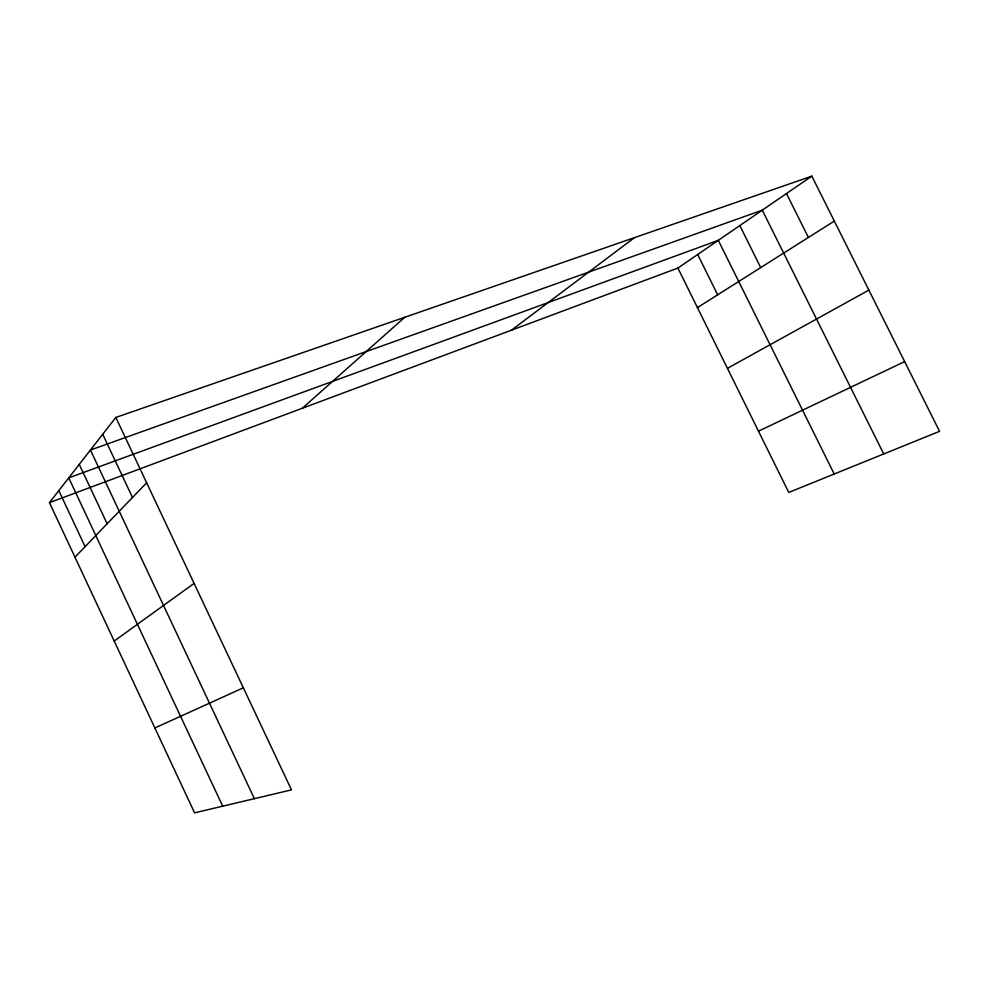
<?xml version="1.0" encoding="UTF-8"?>
<svg xmlns="http://www.w3.org/2000/svg" width="989" height="989" viewBox="0 0 989 989"><rect width="100%" height="100%" fill="white"/><g stroke="black" fill="none" stroke-linecap="round" stroke-linejoin="round"><path stroke-width="1.48" d="M115.824 417.445L291.483 789.877L194.586 812.847L49.45 502.647L115.824 417.445L811.833 176.153L939.55 431.34L788.752 492.435L677.898 268.068L811.833 176.153M74.966 557.178L146.644 482.793M302.337 408.247L404.773 317.271M511.449 330.19L634.555 237.607M114.205 641.045L194.091 583.399M697.43 307.604L834.32 221.079M727.434 368.328L868.874 290.111M758.476 431.167L904.651 361.603M154.877 727.966L243.343 687.8M49.45 502.647L677.898 268.068M786.478 193.547L808.396 237.459M883.721 453.951L762.284 210.163L90.444 450.02L254.383 798.667M739.821 225.566L760.714 267.599M834.209 474.015L718.311 240.339L68.748 477.872L222.71 806.183M697.678 254.494L717.643 294.821M102.72 434.27L132.489 497.492M79.268 464.373L107.158 523.762M58.821 490.618L85.079 546.67"/></g></svg>
